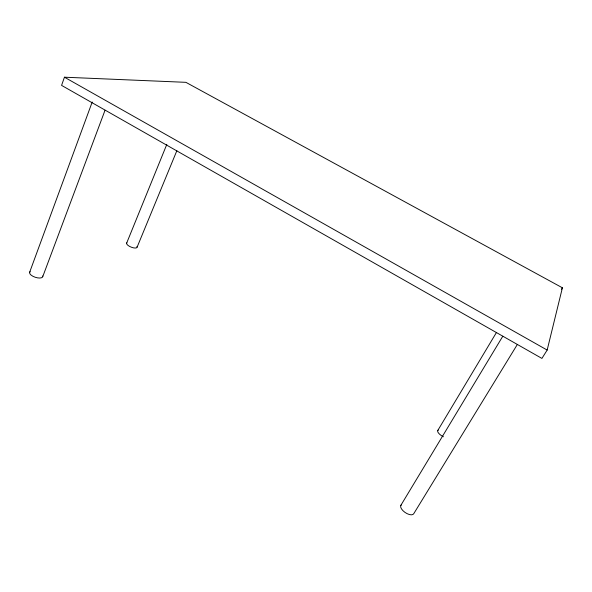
<?xml version="1.0" encoding="UTF-8"?>
<svg xmlns="http://www.w3.org/2000/svg" width="592" height="592" viewBox="0 0 592 592"><rect width="100%" height="100%" fill="white"/><g stroke="black" fill="none" stroke-linecap="round" stroke-linejoin="round"><path stroke-width="0.89" d="M547.163 350.064L562.4 287.793L185.895 82.332L64.454 77.204L61.575 85.381L541.917 358.419L547.163 350.064L64.454 77.204M29.637 272.29L92.204 102.039M42.72 276.73L105.043 110.23M126.584 243.297L166.811 144.389M137.137 247.093L176.86 150.708M437.74 430.547L496.392 332.593M400.806 505.413L502.793 336.226M517.356 344.455L413.786 513.641A7.696 3.641 34.2 0 1 404.832 512.287A7.696 3.641 34.2 0 1 401.457 504.71M561.512 289.229L562.4 287.793M42.742 275.946A6.904 2.893 18.5 0 1 35.202 277.256A6.904 2.893 18.5 0 1 30.125 271.669M443.423 436.755A6.26 2.435 32.1 0 1 438.524 433.048A6.26 2.435 32.1 0 1 438.213 430.095M137.011 246.487A5.631 2.05 21.9 0 1 131.609 247.308A5.631 2.05 21.9 0 1 126.836 242.824"/></g></svg>
